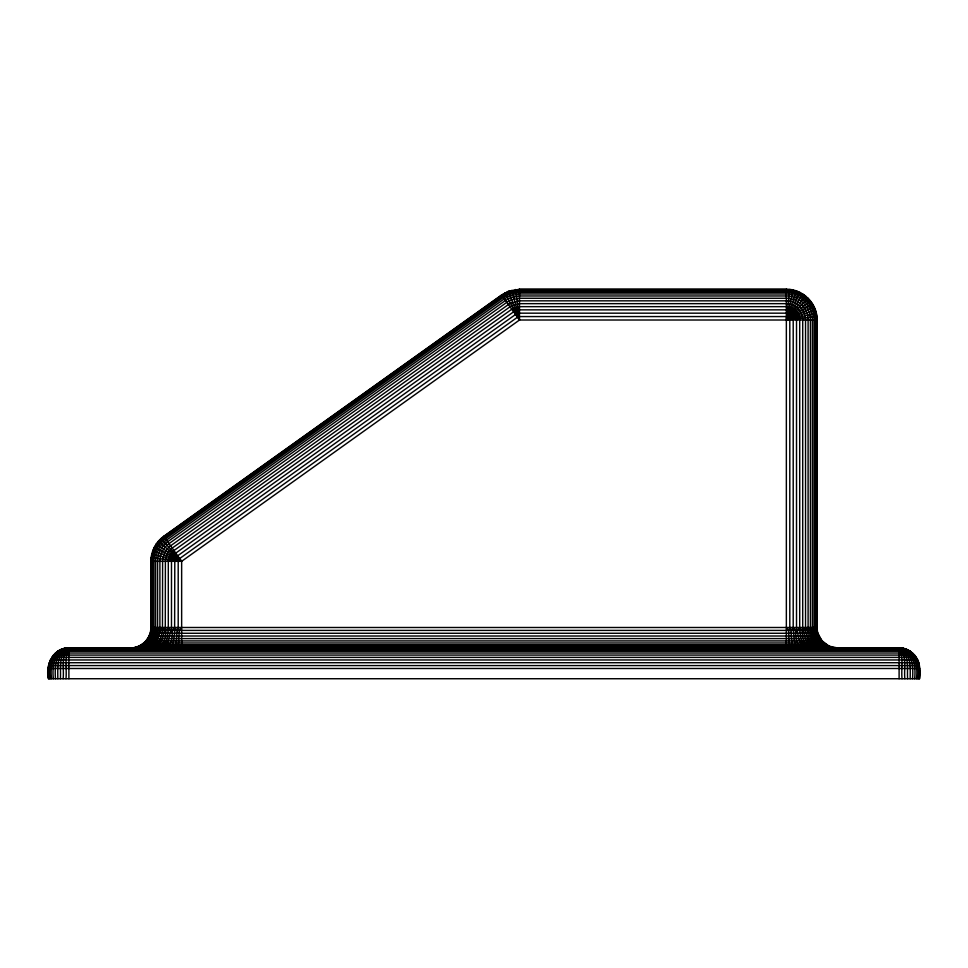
<?xml version="1.0" encoding="UTF-8"?>
<svg xmlns="http://www.w3.org/2000/svg" width="968" height="968" viewBox="0 0 968 968"><rect width="100%" height="100%" fill="white"/><g stroke="black" fill="none" stroke-linecap="round" stroke-linejoin="round"><path stroke-width="1.45" d="M804.009 647.786L789.973 647.786L788.896 638.577L788.666 630.41L789.803 627.494L789.803 320.009L789.053 317.867L786.355 316.572L519.477 316.572L517.481 317.214L179.322 558.778L178.197 561.319L178.197 627.494L179.334 630.41L178.245 647.156L177.18 647.991L159.986 647.991C167.5 644.7 167.863 634.585 168.299 627.494L168.299 561.319L169.775 555.221L172.655 551.457L513.125 308.272L519.477 306.662L786.355 306.662C793.494 306.505 799.858 312.882 799.701 320.009L799.701 627.494C800.137 634.585 800.5 644.7 808.014 647.991L804.009 647.786L801.032 644.736L798.781 638.577L796.519 627.494L796.519 320.009C796.64 314.576 791.788 309.736 786.355 309.857L519.477 309.857L514.637 311.079L174.797 553.817L172.607 556.673L171.481 561.319L171.481 627.494C173.236 633.955 172.171 642.716 167.391 647.786M830.738 647.991C821.324 648.003 814.076 639.316 813.168 630.41L814.064 627.494C815.782 637.125 821.989 647.362 832.807 647.991C822.05 648.233 813.773 637.767 814.064 627.494L814.064 320.009C814.39 305.198 801.165 291.973 786.355 292.312L519.477 292.312L509.398 294.199L503.372 297.466L165.54 538.777C158.365 543.883 153.924 552.51 153.936 561.319L153.936 627.494C154.227 637.767 145.95 648.233 135.193 647.991C145.188 647.253 153.718 637.501 152.617 627.494L152.617 561.319C152.605 552.087 157.252 543.06 164.778 537.7L502.61 296.389L508.926 292.977L519.477 290.981L786.355 290.981C801.867 290.642 815.721 304.497 815.383 320.009L815.383 627.494C815.891 638.202 824.615 648.487 835.856 647.991C825.159 647.907 816.109 638.094 816.339 627.494L816.339 320.009C816.69 303.988 802.375 289.674 786.355 290.037L519.477 290.037L508.575 292.082L502.053 295.615L164.221 536.925C156.453 542.455 151.649 551.784 151.661 561.319L151.661 627.494C151.928 638.444 142.236 648.463 131.176 647.991C141.933 648.076 151.649 638.299 151.093 627.494L151.093 561.319L151.952 554.132M178.197 627.494C175.498 633.834 177.858 641.578 174.434 647.786M151.093 627.494L150.766 630.41L150.899 561.319C150.875 551.542 155.8 541.971 163.773 536.296L501.606 294.986L508.297 291.368L519.477 289.263L786.355 289.263C802.787 288.9 817.476 303.577 817.101 320.009L817.101 627.494C816.871 638.335 826.49 648.221 837.405 647.991C826.067 648.451 817.016 638.384 816.339 627.494L815.939 630.41M815.177 630.41L815.383 627.494M899.103 678.737L899.103 647.991C914.724 647.64 922.577 665.149 919.6 678.737L48.4 678.737C45.157 665.028 53.216 647.592 68.897 647.991L899.103 647.991C909 647.846 918.124 655.747 919.394 665.573L48.606 665.573M150.681 630.41L150.899 627.494L817.101 627.494L817.319 630.41L150.681 630.41C149.604 640.223 140.408 648.1 130.595 647.991L133.85 647.786M171.481 627.494L167.827 642.982L163.991 647.786M811.983 647.991C803.718 646.188 800.935 634.621 802.714 627.494L802.714 320.009C802.908 311.26 795.103 303.456 786.355 303.649L519.477 303.649L511.685 305.622L170.622 549.231L167.101 553.829L165.395 559.383L165.286 627.494C167.065 634.621 164.282 646.188 156.017 647.991M816.907 316.572L786.355 320.009L789.803 289.456M165.286 627.494L162.491 638.577L159.018 644.736L154.42 647.786L148.697 647.991L154.323 644.736L157.324 640.913L160.591 630.41L159.901 627.494L159.901 561.319C159.889 554.41 163.374 547.634 169.001 543.629L506.845 302.318L511.576 299.753L519.477 298.265L786.355 298.265C797.983 298.011 808.365 308.393 808.099 320.009L808.099 627.494C806.078 636.254 812.491 648.548 822.594 647.991C812.866 646.358 809.684 635.807 808.099 627.494M824.143 647.786L828.342 647.991C818.468 647.616 810.773 636.92 812.394 627.494L812.394 320.009C812.709 306.094 800.27 293.667 786.355 293.969L519.477 293.969L510.015 295.76L504.34 298.822L166.508 540.132C159.768 544.936 155.594 553.043 155.606 561.319L155.606 627.494C157.239 636.92 149.532 647.616 139.658 647.991C150.718 649.08 157.953 637.416 157.602 627.494L157.602 561.319C157.59 553.672 161.438 546.194 167.67 541.753L505.502 300.443L510.741 297.612L519.477 295.966L786.355 295.966C799.205 295.688 810.688 307.159 810.397 320.009L810.397 627.494C810.228 636.533 815.806 647.048 825.619 647.991L821.784 647.786M159.901 627.494C158.316 635.807 155.134 646.358 145.406 647.991L148.769 647.786M155.606 627.494C154.602 637.222 148.152 648.028 137.262 647.991M136.657 647.786L133.487 647.991C144.208 647.665 152.073 637.743 152.617 627.494M151.032 630.41L151.661 627.494L152.061 630.41M816.339 313.172L786.355 320.009L793.203 290.037M815.383 309.857L786.355 320.009L796.519 290.981M800.609 647.786C795.829 642.716 794.764 633.955 796.519 627.494M130.39 647.991C139.271 648.076 147.644 641.808 150.064 633.266L817.936 633.266M152.823 630.41L153.936 627.494L154.832 630.41M153.005 550.659L156.32 544.222L163.882 536.453L501.714 295.143L508.369 291.549L519.477 289.456L786.355 289.456L796.446 291.174L805.533 295.966M809.054 630.41L810.397 627.494L811.934 630.41M814.064 306.662L786.355 320.009L799.701 292.312M156.066 630.41L157.602 627.494L158.946 630.41M819.23 647.786C809.793 650.399 803.779 638.844 803.791 630.41L805.533 627.494L805.533 320.009C805.763 309.76 796.604 300.612 786.355 300.842L519.477 300.842L510.354 303.153L168.734 547.15L164.596 552.546L162.612 559.044L162.467 627.494C162.37 635.238 159.744 645.136 151.504 647.786M812.394 303.649L786.355 320.009L802.714 293.969M160.591 630.41L162.467 627.494L164.209 630.41M797.668 630.41L799.701 627.494L801.831 630.41M166.169 630.41L168.299 627.494L170.332 630.41M793.566 647.786L791.691 640.913L790.977 630.41L793.203 627.494L793.203 320.009L791.195 315.169L786.355 313.172L519.477 313.172L516.222 313.995L177.035 556.261L174.797 561.319L174.615 633.266L173.224 642.982L170.888 647.786M172.522 630.41L174.797 627.494L177.023 630.41M179.334 630.41L181.645 627.494M810.397 300.842L786.355 320.009L805.412 296.123M786.355 320.009L808.099 298.265M150.899 561.319L181.645 561.319L519.477 320.009L817.101 320.009M68.897 678.737L68.897 647.991C64.154 657.006 66.949 668.864 65.981 678.737M48.606 678.737C45.423 665.137 53.252 647.64 68.897 647.991C60.476 654.852 64.311 669.263 63.126 678.737M49.235 678.737C46.234 665.44 53.361 647.774 68.897 647.991C57.935 652.807 61.141 669.239 60.379 678.737M143.857 647.786L142.381 647.991L146.216 647.786M50.251 678.737C47.577 665.936 53.567 648.015 68.897 647.991C56.229 651.149 57.814 668.803 57.814 678.737M51.655 678.737C49.453 666.589 53.881 648.427 68.897 647.991C55.115 649.915 54.644 668.114 55.478 678.737M68.897 647.991C54.377 649.032 51.824 667.339 53.409 678.737M134.528 647.786L132.144 647.991L135.459 647.786M149.036 636.012L818.964 636.012M147.644 638.577L820.356 638.577M145.89 640.913L822.11 640.913L829.092 646.14L837.61 647.991M143.821 642.982L824.179 642.982M141.473 644.736L826.527 644.736M138.908 646.14L829.092 646.14M136.173 647.156L831.827 647.156M133.318 647.786L834.682 647.786M65.981 648.197L902.019 648.197M63.126 648.826L904.874 648.826M60.379 649.843L907.621 649.843M57.814 651.246L910.186 651.246M55.478 653.001L912.521 653.001M53.409 655.07L914.591 655.07M51.655 657.405L916.345 657.405M50.251 659.97L917.749 659.97M49.235 662.717L918.765 662.717M48.4 668.489L919.6 668.489M833.472 647.786L836.824 647.991L834.15 647.786M831.343 647.786L834.513 647.991L832.54 647.786M902.019 678.737C901.051 668.864 903.846 657.006 899.103 647.991C914.639 647.774 921.766 665.44 918.765 678.737M904.874 678.737C903.688 669.263 907.524 654.852 899.103 647.991C914.433 648.015 920.423 665.936 917.749 678.737M907.621 678.737C906.859 669.239 910.065 652.807 899.103 647.991C914.119 648.427 918.547 666.589 916.345 678.737M910.186 678.737C910.186 668.803 911.771 651.149 899.103 647.991C913.623 649.032 916.176 667.339 914.591 678.737M899.103 647.991C912.885 649.915 913.356 668.114 912.521 678.737M151.117 557.677L181.645 561.319L181.645 647.991M151.758 554.083L181.645 561.319L163.773 536.296M816.496 647.786C808.256 645.136 805.63 635.238 805.533 627.494L807.409 630.41M152.823 550.586L181.645 561.319L160.93 538.595M154.299 547.247L181.645 561.319L158.377 541.209M156.163 544.113L181.645 561.319M797.112 647.786L794.317 640.913L793.203 627.494L795.478 630.41M807.965 298.398C813.628 304.085 816.895 311.999 816.907 320.009L816.968 630.41M786.355 627.494L788.666 630.41M822.014 640.913L817.851 633.266M501.606 294.986L519.477 320.009L519.477 289.263M504.836 292.965L519.477 320.009L515.678 289.493M789.803 627.494L790.977 630.41M508.297 291.368L519.477 320.009L511.927 290.206M802.714 627.494L803.791 630.41M812.394 627.494L813.168 630.41M816.907 627.494L817.234 630.41M919.394 668.489L919.394 678.737M786.355 289.263L786.355 647.991"/></g></svg>
